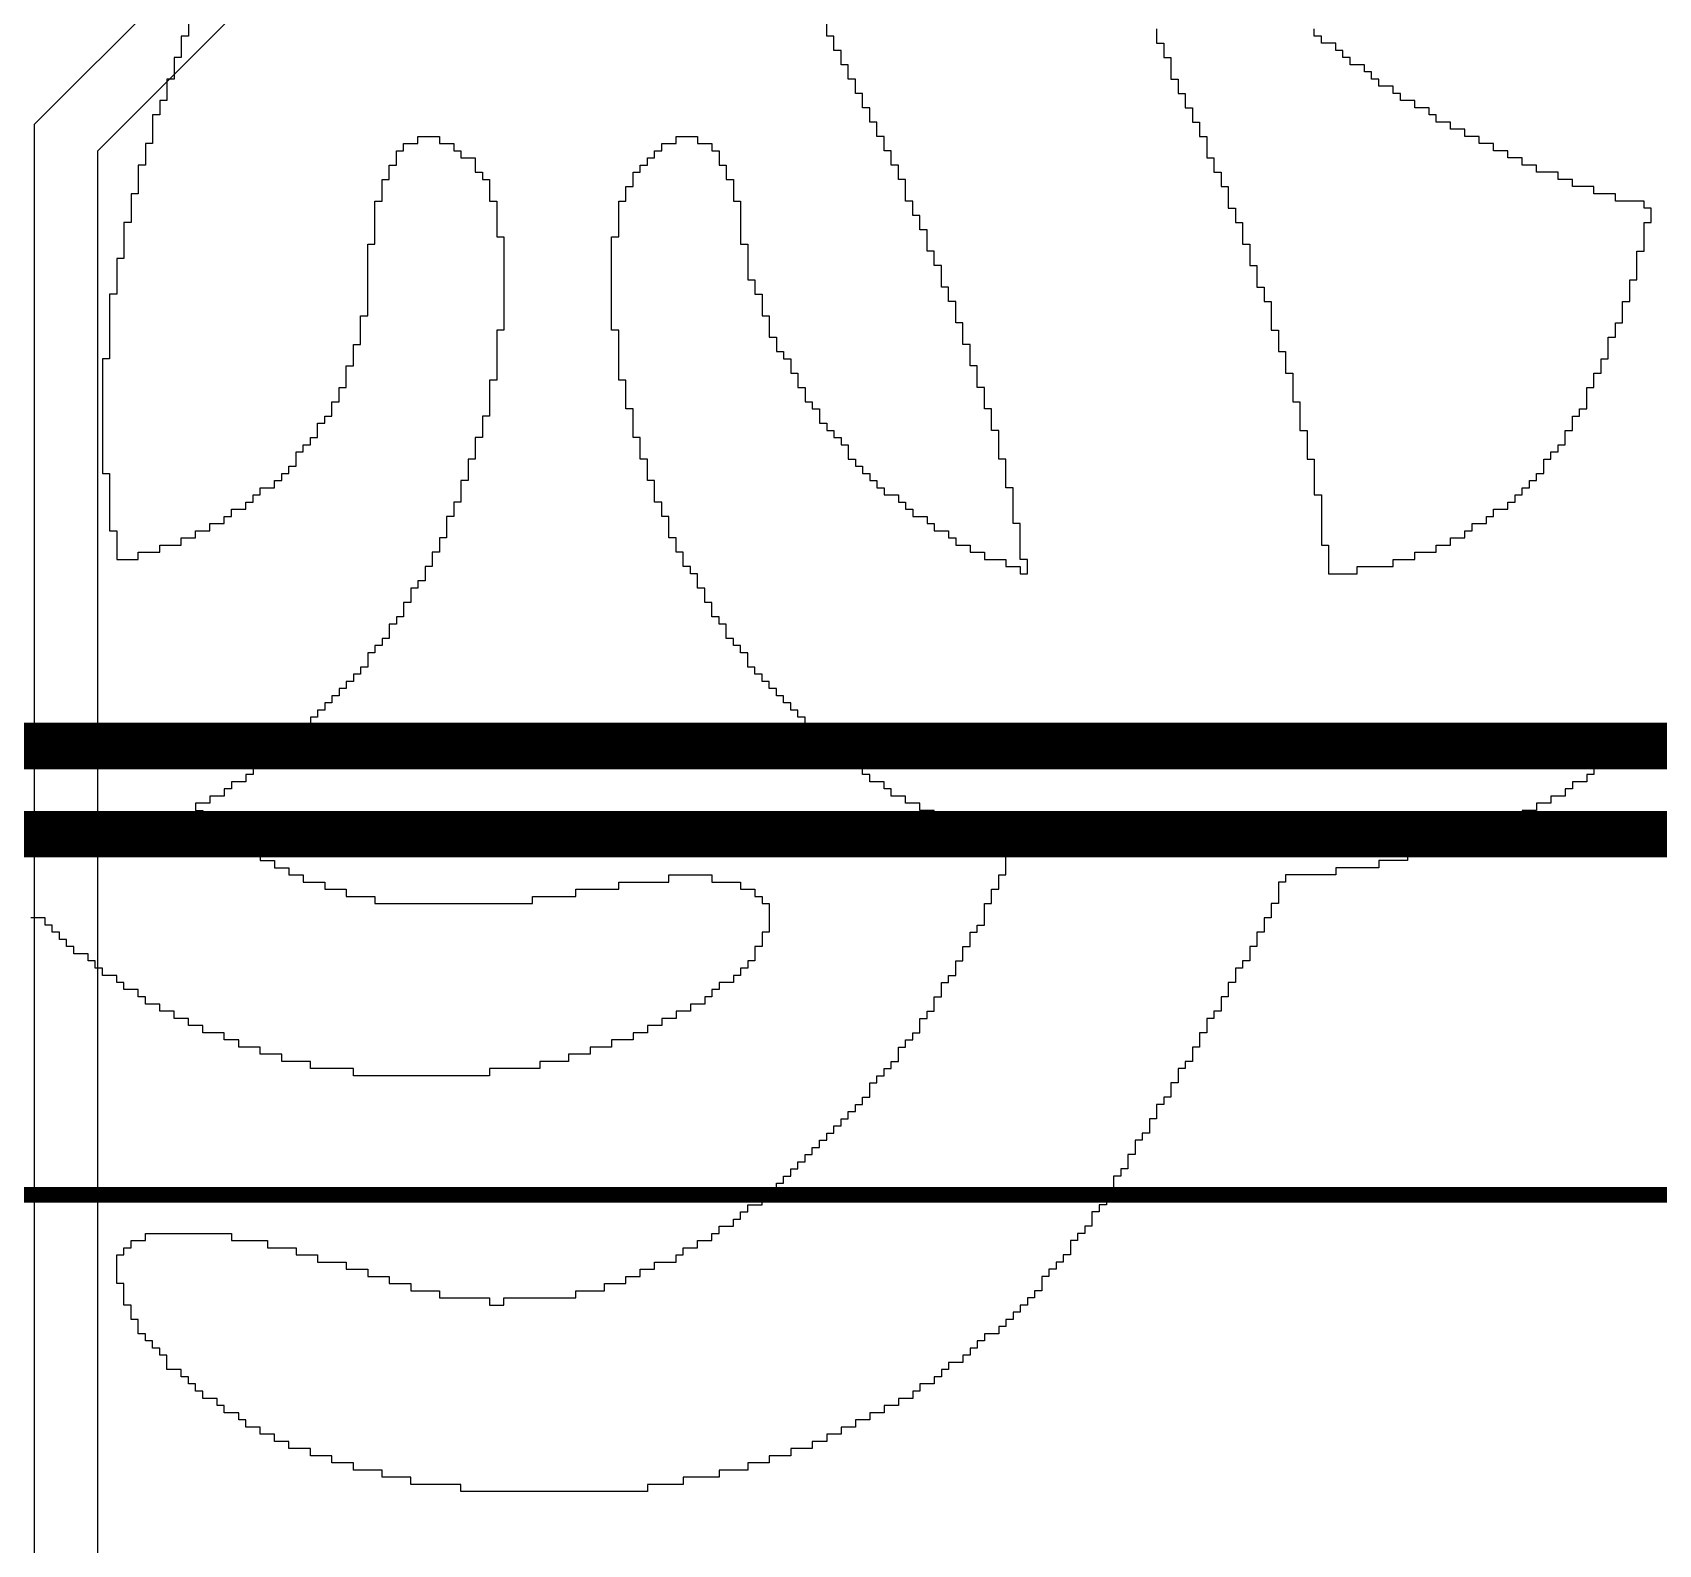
# Model space of a CAD drawing. Header units: inches. Extents: x 0 to 110, y 0 to 95.
# Drawn here: x 42.49 to 47.73, y 71.43 to 76.3 of the extents above; entities that cross this region are included whole.
import ezdxf

# ---------------------------------------------------------------- set-up
doc = ezdxf.new("R2010")
doc.units = ezdxf.units.IN
for name, color, linetype in [('Bottom Layer', 5, 'Continuous'), ('Int1', 16, 'Continuous'), ('Top Courtyard', 56, 'Continuous'), ('Top Overlay', 2, 'Continuous')]:
    doc.layers.add(name, color=color, linetype=linetype)

# ---------------------------------------------------------------- blocks, each defined once
blk = doc.blocks.new('RPI_1037')
at = {"layer": 'Top Courtyard'}
blk.add_lwpolyline([(45.25, -30.255, 0.05, 0.05, 0), (-42.75, -30.255, 0.05, 0.05, 0)], format="xyseb", dxfattribs=at)

msp = doc.modelspace()

# ---------------------------------------------------------------- linework, layer by layer
at = {"layer": 'Bottom Layer'}
for points in [[(22.7729, 74, 0.15, 0.15, 0), (52.5019, 74, 0.15, 0.15, 0)], [(22.6552, 73.7158, 0.15, 0.15, 0), (52.3842, 73.7158, 0.15, 0.15, 0)]]:
    msp.add_lwpolyline(points, format="xyseb", dxfattribs=at)
at = {"layer": 'Int1'}
for p, q in [((51.5, 85), (42.5, 76)), ((42.7039, 75.9155), (51.5845, 84.7961)), ((42.5, 76), (42.5, 54.3004)), ((42.7039, 59.25), (42.7039, 75.9155))]:
    msp.add_line(p, q, dxfattribs=at)
at = {"layer": 'Top Overlay'}
for p, q in [((42.9962, 76.3308), (42.9962, 76.2846)), ((45.05, 76.2846), (45.05, 76.3308)), ((46.1115, 76.3077), (46.1115, 76.2615)), ((46.6192, 76.2846), (46.6192, 76.3077)), ((42.9962, 76.2846), (42.9731, 76.2846)), ((42.9731, 76.2846), (42.9731, 76.2154)), ((45.0731, 76.2846), (45.05, 76.2846)), ((45.0731, 76.2385), (45.0731, 76.2846)), ((46.1115, 76.2615), (46.1346, 76.2615)), ((46.1346, 76.2615), (46.1346, 76.2154)), ((46.6423, 76.2846), (46.6192, 76.2846)), ((46.6423, 76.2615), (46.6423, 76.2846)), ((46.6885, 76.2615), (46.6423, 76.2615)), ((46.6885, 76.2385), (46.6885, 76.2615)), ((42.9731, 76.2154), (42.95, 76.2154)), ((42.95, 76.2154), (42.95, 76.1462)), ((45.0962, 76.2385), (45.0731, 76.2385)), ((45.0962, 76.1923), (45.0962, 76.2385)), ((45.1192, 76.1923), (45.0962, 76.1923)), ((45.1192, 76.1462), (45.1192, 76.1923)), ((46.1346, 76.2154), (46.1577, 76.2154)), ((46.1577, 76.2154), (46.1577, 76.1462)), ((46.7115, 76.2385), (46.6885, 76.2385)), ((46.7115, 76.2154), (46.7115, 76.2385)), ((46.7346, 76.2154), (46.7115, 76.2154)), ((46.7346, 76.1923), (46.7346, 76.2154)), ((46.7808, 76.1923), (46.7346, 76.1923)), ((46.7808, 76.1692), (46.7808, 76.1923)), ((42.95, 76.1462), (42.9269, 76.1462)), ((42.9269, 76.1462), (42.9269, 76.0769)), ((45.1423, 76.1462), (45.1192, 76.1462)), ((45.1423, 76.1), (45.1423, 76.1462)), ((46.1577, 76.1462), (46.1808, 76.1462)), ((46.1808, 76.1462), (46.1808, 76.1)), ((46.8038, 76.1692), (46.7808, 76.1692)), ((46.8038, 76.1462), (46.8038, 76.1692)), ((46.8269, 76.1462), (46.8038, 76.1462)), ((46.8269, 76.1231), (46.8269, 76.1462)), ((45.1654, 76.1), (45.1423, 76.1)), ((45.1654, 76.0538), (45.1654, 76.1)), ((46.1808, 76.1), (46.2038, 76.1)), ((46.2038, 76.1), (46.2038, 76.0538)), ((46.8731, 76.1231), (46.8269, 76.1231)), ((46.8731, 76.1), (46.8731, 76.1231)), ((46.8962, 76.1), (46.8731, 76.1)), ((46.8962, 76.0769), (46.8962, 76.1)), ((42.9269, 76.0769), (42.9038, 76.0769)), ((42.9038, 76.0769), (42.9038, 76.0308)), ((45.1885, 76.0538), (45.1654, 76.0538)), ((45.1885, 76.0077), (45.1885, 76.0538)), ((46.2038, 76.0538), (46.2269, 76.0538)), ((46.2269, 76.0538), (46.2269, 76.0077)), ((46.9423, 76.0769), (46.8962, 76.0769)), ((46.9423, 76.0538), (46.9423, 76.0769)), ((46.9885, 76.0538), (46.9423, 76.0538)), ((46.9885, 76.0308), (46.9885, 76.0538)), ((42.9038, 76.0308), (42.8808, 76.0308)), ((42.8808, 76.0308), (42.8808, 75.9385)), ((45.2115, 76.0077), (45.1885, 76.0077)), ((45.2115, 75.9615), (45.2115, 76.0077)), ((46.2269, 76.0077), (46.25, 76.0077)), ((46.25, 76.0077), (46.25, 75.9615)), ((47.0115, 76.0308), (46.9885, 76.0308)), ((47.0115, 76.0077), (47.0115, 76.0308)), ((47.0577, 76.0077), (47.0115, 76.0077)), ((47.0577, 75.9846), (47.0577, 76.0077)), ((47.1038, 75.9846), (47.0577, 75.9846)), ((47.1038, 75.9615), (47.1038, 75.9846)), ((42.8808, 75.9385), (42.8577, 75.9385)), ((42.8577, 75.9385), (42.8577, 75.8692)), ((43.6885, 75.9154), (43.6885, 75.9385)), ((43.6885, 75.9385), (43.7346, 75.9385)), ((43.7346, 75.9385), (43.7346, 75.9615)), ((43.7346, 75.9615), (43.8038, 75.9615)), ((43.8038, 75.9615), (43.8038, 75.9385)), ((43.8038, 75.9385), (43.85, 75.9385)), ((43.85, 75.9385), (43.85, 75.9154)), ((44.5192, 75.9154), (44.5192, 75.9385)), ((44.5192, 75.9385), (44.5654, 75.9385)), ((44.5654, 75.9385), (44.5654, 75.9615)), ((44.5654, 75.9615), (44.6346, 75.9615)), ((44.6346, 75.9615), (44.6346, 75.9385)), ((44.6346, 75.9385), (44.6808, 75.9385)), ((44.6808, 75.9385), (44.6808, 75.9154)), ((45.2346, 75.9615), (45.2115, 75.9615)), ((45.2346, 75.9154), (45.2346, 75.9615)), ((46.25, 75.9615), (46.2731, 75.9615)), ((46.2731, 75.9615), (46.2731, 75.8923)), ((47.15, 75.9615), (47.1038, 75.9615)), ((47.15, 75.9385), (47.15, 75.9615)), ((47.1962, 75.9385), (47.15, 75.9385)), ((47.1962, 75.9154), (47.1962, 75.9385)), ((43.6654, 75.8692), (43.6654, 75.9154)), ((43.6654, 75.9154), (43.6885, 75.9154)), ((43.85, 75.9154), (43.8731, 75.9154)), ((43.8731, 75.9154), (43.8731, 75.8923)), ((43.8731, 75.8923), (43.9192, 75.8923)), ((43.9192, 75.8923), (43.9192, 75.8462)), ((44.4731, 75.8692), (44.4731, 75.8923)), ((44.4731, 75.8923), (44.4962, 75.8923)), ((44.4962, 75.8923), (44.4962, 75.9154)), ((44.4962, 75.9154), (44.5192, 75.9154)), ((44.6808, 75.9154), (44.7038, 75.9154)), ((44.7038, 75.9154), (44.7038, 75.8692)), ((45.2577, 75.9154), (45.2346, 75.9154)), ((45.2577, 75.8692), (45.2577, 75.9154)), ((46.2731, 75.8923), (46.2962, 75.8923)), ((46.2962, 75.8923), (46.2962, 75.8462)), ((47.2423, 75.9154), (47.1962, 75.9154)), ((47.2423, 75.8923), (47.2423, 75.9154)), ((47.2885, 75.8923), (47.2423, 75.8923)), ((47.2885, 75.8692), (47.2885, 75.8923)), ((42.8577, 75.8692), (42.8346, 75.8692)), ((42.8346, 75.8692), (42.8346, 75.7769)), ((43.6192, 75.7538), (43.6192, 75.8231)), ((43.6192, 75.8231), (43.6423, 75.8231)), ((43.6423, 75.8231), (43.6423, 75.8692)), ((43.6423, 75.8692), (43.6654, 75.8692)), ((43.9192, 75.8462), (43.9423, 75.8462)), ((43.9423, 75.8462), (43.9423, 75.8231)), ((43.9423, 75.8231), (43.9654, 75.8231)), ((43.9654, 75.8231), (43.9654, 75.7538)), ((44.4269, 75.8), (44.4269, 75.8462)), ((44.4269, 75.8462), (44.45, 75.8462)), ((44.45, 75.8462), (44.45, 75.8692)), ((44.45, 75.8692), (44.4731, 75.8692)), ((44.7038, 75.8692), (44.7269, 75.8692)), ((44.7269, 75.8692), (44.7269, 75.8231)), ((44.7269, 75.8231), (44.75, 75.8231)), ((44.75, 75.8231), (44.75, 75.7538)), ((45.2808, 75.8692), (45.2577, 75.8692)), ((45.2808, 75.8231), (45.2808, 75.8692)), ((45.3038, 75.8231), (45.2808, 75.8231)), ((45.3038, 75.7538), (45.3038, 75.8231)), ((46.2962, 75.8462), (46.3192, 75.8462)), ((46.3192, 75.8462), (46.3192, 75.8)), ((47.3346, 75.8692), (47.2885, 75.8692)), ((47.3346, 75.8462), (47.3346, 75.8692)), ((47.4038, 75.8462), (47.3346, 75.8462)), ((47.4038, 75.8231), (47.4038, 75.8462)), ((47.45, 75.8231), (47.4038, 75.8231)), ((47.45, 75.8), (47.45, 75.8231)), ((42.8346, 75.7769), (42.8115, 75.7769)), ((42.8115, 75.7769), (42.8115, 75.6846)), ((44.4038, 75.7538), (44.4038, 75.8)), ((44.4038, 75.8), (44.4269, 75.8)), ((46.3192, 75.8), (46.3423, 75.8)), ((46.3423, 75.8), (46.3423, 75.7308)), ((47.5192, 75.8), (47.45, 75.8)), ((47.5192, 75.7769), (47.5192, 75.8)), ((47.5885, 75.7769), (47.5192, 75.7769)), ((47.5885, 75.7538), (47.5885, 75.7769)), ((43.5962, 75.6154), (43.5962, 75.7538)), ((43.5962, 75.7538), (43.6192, 75.7538)), ((43.9654, 75.7538), (43.9885, 75.7538)), ((43.9885, 75.7538), (43.9885, 75.6385)), ((44.3808, 75.6385), (44.3808, 75.7538)), ((44.3808, 75.7538), (44.4038, 75.7538)), ((44.75, 75.7538), (44.7731, 75.7538)), ((44.7731, 75.7538), (44.7731, 75.6154)), ((45.3269, 75.7538), (45.3038, 75.7538)), ((45.3269, 75.7077), (45.3269, 75.7538)), ((46.3423, 75.7308), (46.3654, 75.7308)), ((46.3654, 75.7308), (46.3654, 75.6846)), ((47.6808, 75.7538), (47.5885, 75.7538)), ((47.6808, 75.7308), (47.6808, 75.7538)), ((47.7038, 75.7308), (47.6808, 75.7308)), ((47.7038, 75.6846), (47.7038, 75.7308)), ((42.8115, 75.6846), (42.7885, 75.6846)), ((42.7885, 75.6846), (42.7885, 75.5692)), ((45.35, 75.7077), (45.3269, 75.7077)), ((45.35, 75.6615), (45.35, 75.7077)), ((46.3654, 75.6846), (46.3885, 75.6846)), ((46.3885, 75.6846), (46.3885, 75.6154)), ((47.6808, 75.5923), (47.6808, 75.6846)), ((47.6808, 75.6846), (47.7038, 75.6846)), ((43.5731, 75.3846), (43.5731, 75.6154)), ((43.5731, 75.6154), (43.5962, 75.6154)), ((43.9885, 75.6385), (44.0115, 75.6385)), ((44.0115, 75.6385), (44.0115, 75.3385)), ((44.3577, 75.3385), (44.3577, 75.6385)), ((44.3577, 75.6385), (44.3808, 75.6385)), ((44.7731, 75.6154), (44.7962, 75.6154)), ((44.7962, 75.6154), (44.7962, 75.5)), ((45.3731, 75.6615), (45.35, 75.6615)), ((45.3731, 75.5923), (45.3731, 75.6615)), ((46.3885, 75.6154), (46.4115, 75.6154)), ((46.4115, 75.6154), (46.4115, 75.5462)), ((42.7885, 75.5692), (42.7654, 75.5692)), ((42.7654, 75.5692), (42.7654, 75.4538)), ((45.3962, 75.5923), (45.3731, 75.5923)), ((45.3962, 75.5462), (45.3962, 75.5923)), ((47.6577, 75.5), (47.6577, 75.5923)), ((47.6577, 75.5923), (47.6808, 75.5923)), ((45.4192, 75.5462), (45.3962, 75.5462)), ((45.4192, 75.4769), (45.4192, 75.5462)), ((46.4115, 75.5462), (46.4346, 75.5462)), ((46.4346, 75.5462), (46.4346, 75.4769)), ((44.7962, 75.5), (44.8192, 75.5)), ((44.8192, 75.5), (44.8192, 75.4538)), ((45.4423, 75.4769), (45.4192, 75.4769)), ((45.4423, 75.4308), (45.4423, 75.4769)), ((46.4346, 75.4769), (46.4577, 75.4769)), ((46.4577, 75.4769), (46.4577, 75.4308)), ((47.6346, 75.4308), (47.6346, 75.5)), ((47.6346, 75.5), (47.6577, 75.5)), ((42.7654, 75.4538), (42.7423, 75.4538)), ((42.7423, 75.4538), (42.7423, 75.2462)), ((44.8192, 75.4538), (44.8423, 75.4538)), ((44.8423, 75.4538), (44.8423, 75.3846)), ((45.4654, 75.4308), (45.4423, 75.4308)), ((45.4654, 75.3615), (45.4654, 75.4308)), ((46.4577, 75.4308), (46.4808, 75.4308)), ((46.4808, 75.4308), (46.4808, 75.3385)), ((47.6115, 75.3615), (47.6115, 75.4308)), ((47.6115, 75.4308), (47.6346, 75.4308)), ((43.55, 75.2923), (43.55, 75.3846)), ((43.55, 75.3846), (43.5731, 75.3846)), ((44.8423, 75.3846), (44.8654, 75.3846)), ((44.8654, 75.3846), (44.8654, 75.3154)), ((45.4885, 75.3615), (45.4654, 75.3615)), ((45.4885, 75.2923), (45.4885, 75.3615)), ((47.5885, 75.3154), (47.5885, 75.3615)), ((47.5885, 75.3615), (47.6115, 75.3615)), ((44.0115, 75.3385), (43.9885, 75.3385)), ((43.9885, 75.3385), (43.9885, 75.1769)), ((44.3808, 75.3385), (44.3577, 75.3385)), ((44.3808, 75.1769), (44.3808, 75.3385)), ((44.8654, 75.3154), (44.8885, 75.3154)), ((44.8885, 75.3154), (44.8885, 75.2692)), ((46.4808, 75.3385), (46.5038, 75.3385)), ((46.5038, 75.3385), (46.5038, 75.3154)), ((46.5038, 75.3154), (46.5038, 75.2692)), ((47.5654, 75.2462), (47.5654, 75.3154)), ((47.5654, 75.3154), (47.5885, 75.3154)), ((42.7423, 75.2462), (42.7192, 75.2462)), ((42.7192, 75.2462), (42.7192, 74.8769)), ((43.5269, 75.2231), (43.5269, 75.2923)), ((43.5269, 75.2923), (43.55, 75.2923)), ((44.8885, 75.2692), (44.9115, 75.2692)), ((44.9115, 75.2692), (44.9115, 75.2462)), ((44.9115, 75.2462), (44.9346, 75.2462)), ((44.9346, 75.2462), (44.9346, 75.2)), ((45.5115, 75.2923), (45.4885, 75.2923)), ((45.5115, 75.2231), (45.5115, 75.2923)), ((46.5038, 75.2692), (46.5269, 75.2692)), ((46.5269, 75.2692), (46.5269, 75.2)), ((47.5423, 75.2), (47.5423, 75.2462)), ((47.5423, 75.2462), (47.5654, 75.2462)), ((43.5038, 75.1538), (43.5038, 75.2231)), ((43.5038, 75.2231), (43.5269, 75.2231)), ((44.9346, 75.2), (44.9577, 75.2)), ((44.9577, 75.2), (44.9577, 75.1538)), ((45.5346, 75.2231), (45.5115, 75.2231)), ((45.5346, 75.1538), (45.5346, 75.2231)), ((46.5269, 75.2), (46.55, 75.2)), ((46.55, 75.2), (46.55, 75.1077)), ((47.5192, 75.1538), (47.5192, 75.2)), ((47.5192, 75.2), (47.5423, 75.2)), ((43.4808, 75.1077), (43.4808, 75.1538)), ((43.4808, 75.1538), (43.5038, 75.1538)), ((43.9885, 75.1769), (43.9654, 75.1769)), ((43.9654, 75.1769), (43.9654, 75.0615)), ((44.4038, 75.1769), (44.3808, 75.1769)), ((44.4038, 75.0846), (44.4038, 75.1769)), ((44.9577, 75.1538), (44.9808, 75.1538)), ((44.9808, 75.1538), (44.9808, 75.1077)), ((45.5577, 75.1538), (45.5346, 75.1538)), ((45.5577, 75.0846), (45.5577, 75.1538)), ((47.4962, 75.0846), (47.4962, 75.1538)), ((47.4962, 75.1538), (47.5192, 75.1538)), ((43.4577, 75.0615), (43.4577, 75.1077)), ((43.4577, 75.1077), (43.4808, 75.1077)), ((44.9808, 75.1077), (45.0038, 75.1077)), ((45.0038, 75.1077), (45.0038, 75.0846)), ((46.55, 75.1077), (46.5731, 75.1077)), ((46.5731, 75.1077), (46.5731, 75.0154)), ((43.4115, 74.9923), (43.4115, 75.0385)), ((43.4115, 75.0385), (43.4346, 75.0385)), ((43.4346, 75.0385), (43.4346, 75.0615)), ((43.4346, 75.0615), (43.4577, 75.0615)), ((43.9654, 75.0615), (43.9423, 75.0615)), ((43.9423, 75.0615), (43.9423, 74.9923)), ((44.4269, 75.0846), (44.4038, 75.0846)), ((44.4269, 74.9923), (44.4269, 75.0846)), ((45.0038, 75.0846), (45.0269, 75.0846)), ((45.0269, 75.0846), (45.0269, 75.0385)), ((45.0269, 75.0385), (45.05, 75.0385)), ((45.05, 75.0385), (45.05, 75.0154)), ((45.5808, 75.0846), (45.5577, 75.0846)), ((45.5808, 75.0154), (45.5808, 75.0846)), ((47.45, 75.0154), (47.45, 75.0615)), ((47.45, 75.0615), (47.4731, 75.0615)), ((47.4731, 75.0615), (47.4731, 75.0846)), ((47.4731, 75.0846), (47.4962, 75.0846)), ((43.3885, 74.9692), (43.3885, 74.9923)), ((43.3885, 74.9923), (43.4115, 74.9923)), ((43.9423, 74.9923), (43.9192, 74.9923)), ((43.9192, 74.9923), (43.9192, 74.9231)), ((44.45, 74.9923), (44.4269, 74.9923)), ((44.45, 74.9231), (44.45, 74.9923)), ((45.05, 75.0154), (45.0731, 75.0154)), ((45.0731, 75.0154), (45.0731, 74.9923)), ((45.0731, 74.9923), (45.0962, 74.9923)), ((45.0962, 74.9923), (45.0962, 74.9692)), ((45.6038, 75.0154), (45.5808, 75.0154)), ((45.6038, 74.9231), (45.6038, 75.0154)), ((46.5731, 75.0154), (46.5962, 75.0154)), ((46.5962, 75.0154), (46.5962, 74.9231)), ((47.4269, 74.9692), (47.4269, 75.0154)), ((47.4269, 75.0154), (47.45, 75.0154)), ((43.3423, 74.9), (43.3423, 74.9462)), ((43.3423, 74.9462), (43.3654, 74.9462)), ((43.3654, 74.9462), (43.3654, 74.9692)), ((43.3654, 74.9692), (43.3885, 74.9692)), ((45.0962, 74.9692), (45.1192, 74.9692)), ((45.1192, 74.9692), (45.1192, 74.9231)), ((47.3808, 74.9231), (47.3808, 74.9462)), ((47.3808, 74.9462), (47.4038, 74.9462)), ((47.4038, 74.9462), (47.4038, 74.9692)), ((47.4038, 74.9692), (47.4269, 74.9692)), ((43.3192, 74.8769), (43.3192, 74.9)), ((43.3192, 74.9), (43.3423, 74.9)), ((43.9192, 74.9231), (43.8962, 74.9231)), ((43.8962, 74.9231), (43.8962, 74.8538)), ((44.4731, 74.9231), (44.45, 74.9231)), ((44.4731, 74.8538), (44.4731, 74.9231)), ((45.1192, 74.9231), (45.1423, 74.9231)), ((45.1423, 74.9231), (45.1423, 74.9)), ((45.1423, 74.9), (45.1654, 74.9)), ((45.1654, 74.9), (45.1654, 74.8769)), ((45.6269, 74.9231), (45.6038, 74.9231)), ((45.6269, 74.8308), (45.6269, 74.9231)), ((46.5962, 74.9231), (46.6192, 74.9231)), ((46.6192, 74.9231), (46.6192, 74.8077)), ((47.3577, 74.8769), (47.3577, 74.9231)), ((47.3577, 74.9231), (47.3808, 74.9231)), ((42.7192, 74.8769), (42.7423, 74.8769)), ((42.7423, 74.8769), (42.7423, 74.6923)), ((43.2269, 74.8077), (43.2269, 74.8308)), ((43.2269, 74.8308), (43.2731, 74.8308)), ((43.2731, 74.8308), (43.2731, 74.8538)), ((43.2731, 74.8538), (43.2962, 74.8538)), ((43.2962, 74.8538), (43.2962, 74.8769)), ((43.2962, 74.8769), (43.3192, 74.8769)), ((43.8962, 74.8538), (43.8731, 74.8538)), ((43.8731, 74.8538), (43.8731, 74.7846)), ((44.4962, 74.8538), (44.4731, 74.8538)), ((44.4962, 74.7846), (44.4962, 74.8538)), ((45.1654, 74.8769), (45.1885, 74.8769)), ((45.1885, 74.8769), (45.1885, 74.8538)), ((45.1885, 74.8538), (45.2115, 74.8538)), ((45.2115, 74.8538), (45.2115, 74.8308)), ((45.2115, 74.8308), (45.2346, 74.8308)), ((45.2346, 74.8308), (45.2346, 74.8077)), ((45.65, 74.8308), (45.6269, 74.8308)), ((45.65, 74.7154), (45.65, 74.8308)), ((47.2885, 74.8077), (47.2885, 74.8308)), ((47.2885, 74.8308), (47.3115, 74.8308)), ((47.3115, 74.8308), (47.3115, 74.8538)), ((47.3115, 74.8538), (47.3346, 74.8538)), ((47.3346, 74.8538), (47.3346, 74.8769)), ((47.3346, 74.8769), (47.3577, 74.8769)), ((43.1808, 74.7615), (43.1808, 74.7846)), ((43.1808, 74.7846), (43.2038, 74.7846)), ((43.2038, 74.7846), (43.2038, 74.8077)), ((43.2038, 74.8077), (43.2269, 74.8077)), ((43.8731, 74.7846), (43.85, 74.7846)), ((43.85, 74.7846), (43.85, 74.7385)), ((44.5192, 74.7846), (44.4962, 74.7846)), ((44.5192, 74.7385), (44.5192, 74.7846)), ((45.2346, 74.8077), (45.2808, 74.8077)), ((45.2808, 74.8077), (45.2808, 74.7846)), ((45.2808, 74.7846), (45.3038, 74.7846)), ((45.3038, 74.7846), (45.3038, 74.7615)), ((46.6192, 74.8077), (46.6423, 74.8077)), ((46.6423, 74.8077), (46.6423, 74.6462)), ((47.2423, 74.7615), (47.2423, 74.7846)), ((47.2423, 74.7846), (47.2654, 74.7846)), ((47.2654, 74.7846), (47.2654, 74.8077)), ((47.2654, 74.8077), (47.2885, 74.8077)), ((43.1115, 74.7154), (43.1115, 74.7385)), ((43.1115, 74.7385), (43.1346, 74.7385)), ((43.1346, 74.7385), (43.1346, 74.7615)), ((43.1346, 74.7615), (43.1808, 74.7615)), ((43.85, 74.7385), (43.8269, 74.7385)), ((43.8269, 74.7385), (43.8269, 74.6692)), ((44.5423, 74.7385), (44.5192, 74.7385)), ((44.5423, 74.6692), (44.5423, 74.7385)), ((45.3038, 74.7615), (45.3269, 74.7615)), ((45.3269, 74.7615), (45.3269, 74.7385)), ((45.3269, 74.7385), (45.3731, 74.7385)), ((45.3731, 74.7385), (45.3731, 74.7154)), ((47.1731, 74.7154), (47.1731, 74.7385)), ((47.1731, 74.7385), (47.1962, 74.7385)), ((47.1962, 74.7385), (47.1962, 74.7615)), ((47.1962, 74.7615), (47.2423, 74.7615)), ((42.7423, 74.6923), (42.7654, 74.6923)), ((42.7654, 74.6923), (42.7654, 74.6)), ((43.0192, 74.6692), (43.0192, 74.6923)), ((43.0192, 74.6923), (43.0654, 74.6923)), ((43.0654, 74.6923), (43.0654, 74.7154)), ((43.0654, 74.7154), (43.1115, 74.7154)), ((45.3731, 74.7154), (45.3962, 74.7154)), ((45.3962, 74.7154), (45.3962, 74.6923)), ((45.3962, 74.6923), (45.4423, 74.6923)), ((45.4423, 74.6923), (45.4423, 74.6692)), ((45.6731, 74.7154), (45.65, 74.7154)), ((45.6731, 74.6), (45.6731, 74.7154)), ((47.1038, 74.6692), (47.1038, 74.6923)), ((47.1038, 74.6923), (47.1269, 74.6923)), ((47.1269, 74.6923), (47.1269, 74.7154)), ((47.1269, 74.7154), (47.1731, 74.7154)), ((42.8346, 74.6), (42.8346, 74.6231)), ((42.8346, 74.6231), (42.9038, 74.6231)), ((42.9038, 74.6231), (42.9038, 74.6462)), ((42.9038, 74.6462), (42.9731, 74.6462)), ((42.9731, 74.6462), (42.9731, 74.6692)), ((42.9731, 74.6692), (43.0192, 74.6692)), ((43.8038, 74.6231), (43.7808, 74.6231)), ((43.7808, 74.6231), (43.7808, 74.5769)), ((43.8269, 74.6692), (43.8038, 74.6692)), ((43.8038, 74.6692), (43.8038, 74.6231)), ((44.5654, 74.6692), (44.5423, 74.6692)), ((44.5654, 74.6231), (44.5654, 74.6692)), ((44.5885, 74.6231), (44.5654, 74.6231)), ((44.5885, 74.5769), (44.5885, 74.6231)), ((45.4423, 74.6692), (45.4654, 74.6692)), ((45.4654, 74.6692), (45.4654, 74.6462)), ((45.4654, 74.6462), (45.5115, 74.6462)), ((45.5115, 74.6462), (45.5115, 74.6231)), ((45.5115, 74.6231), (45.5577, 74.6231)), ((45.5577, 74.6231), (45.5577, 74.6)), ((46.6423, 74.6462), (46.6654, 74.6462)), ((46.6654, 74.6462), (46.6654, 74.5538)), ((46.9423, 74.6), (46.9423, 74.6231)), ((46.9423, 74.6231), (47.0115, 74.6231)), ((47.0115, 74.6231), (47.0115, 74.6462)), ((47.0115, 74.6462), (47.0577, 74.6462)), ((47.0577, 74.6462), (47.0577, 74.6692)), ((47.0577, 74.6692), (47.1038, 74.6692)), ((42.7654, 74.6), (42.8346, 74.6)), ((43.7808, 74.5769), (43.7577, 74.5769)), ((43.7577, 74.5769), (43.7577, 74.5308)), ((44.6115, 74.5769), (44.5885, 74.5769)), ((44.6115, 74.5538), (44.6115, 74.5769)), ((45.5577, 74.6), (45.6269, 74.6)), ((45.6269, 74.6), (45.6269, 74.5769)), ((45.6269, 74.5769), (45.6731, 74.5769)), ((45.6962, 74.6), (45.6731, 74.6)), ((45.6731, 74.5769), (45.6731, 74.5538)), ((45.6962, 74.5538), (45.6962, 74.6)), ((46.7577, 74.5538), (46.7577, 74.5769)), ((46.7577, 74.5769), (46.8731, 74.5769)), ((46.8731, 74.5769), (46.8731, 74.6)), ((46.8731, 74.6), (46.9423, 74.6)), ((43.7577, 74.5308), (43.7346, 74.5308)), ((43.7346, 74.5308), (43.7346, 74.5077)), ((44.6346, 74.5538), (44.6115, 74.5538)), ((44.6346, 74.5077), (44.6346, 74.5538)), ((45.6731, 74.5538), (45.6962, 74.5538)), ((46.6654, 74.5538), (46.7577, 74.5538)), ((43.7115, 74.4615), (43.6885, 74.4615)), ((43.6885, 74.4615), (43.6885, 74.4154)), ((43.7346, 74.5077), (43.7115, 74.5077)), ((43.7115, 74.5077), (43.7115, 74.4615)), ((44.6577, 74.5077), (44.6346, 74.5077)), ((44.6577, 74.4615), (44.6577, 74.5077)), ((44.6808, 74.4615), (44.6577, 74.4615)), ((44.6808, 74.4154), (44.6808, 74.4615)), ((43.6885, 74.4154), (43.6654, 74.4154)), ((43.6654, 74.4154), (43.6654, 74.3923)), ((44.7038, 74.4154), (44.6808, 74.4154)), ((44.7038, 74.3923), (44.7038, 74.4154)), ((43.6654, 74.3923), (43.6423, 74.3923)), ((43.6423, 74.3923), (43.6423, 74.3462)), ((44.7269, 74.3923), (44.7038, 74.3923)), ((44.7269, 74.3462), (44.7269, 74.3923)), ((43.6192, 74.3231), (43.5962, 74.3231)), ((43.5962, 74.3231), (43.5962, 74.3)), ((43.6423, 74.3462), (43.6192, 74.3462)), ((43.6192, 74.3462), (43.6192, 74.3231)), ((44.75, 74.3462), (44.7269, 74.3462)), ((44.75, 74.3231), (44.75, 74.3462)), ((44.7731, 74.3231), (44.75, 74.3231)), ((44.7731, 74.3), (44.7731, 74.3231)), ((43.5731, 74.2538), (43.55, 74.2538)), ((43.55, 74.2538), (43.55, 74.2308)), ((43.5962, 74.3), (43.5731, 74.3)), ((43.5731, 74.3), (43.5731, 74.2538)), ((44.7962, 74.3), (44.7731, 74.3)), ((44.7962, 74.2538), (44.7962, 74.3)), ((44.8192, 74.2538), (44.7962, 74.2538)), ((44.8192, 74.2308), (44.8192, 74.2538)), ((43.5269, 74.2077), (43.5038, 74.2077)), ((43.5038, 74.2077), (43.5038, 74.1846)), ((43.55, 74.2308), (43.5269, 74.2308)), ((43.5269, 74.2308), (43.5269, 74.2077)), ((44.8423, 74.2308), (44.8192, 74.2308)), ((44.8423, 74.2077), (44.8423, 74.2308)), ((44.8654, 74.2077), (44.8423, 74.2077)), ((44.8654, 74.1846), (44.8654, 74.2077)), ((43.4808, 74.1615), (43.4577, 74.1615)), ((43.4577, 74.1615), (43.4577, 74.1385)), ((43.5038, 74.1846), (43.4808, 74.1846)), ((43.4808, 74.1846), (43.4808, 74.1615)), ((44.8885, 74.1846), (44.8654, 74.1846)), ((44.8885, 74.1615), (44.8885, 74.1846)), ((44.9115, 74.1615), (44.8885, 74.1615)), ((44.9115, 74.1385), (44.9115, 74.1615)), ((43.4346, 74.1154), (43.4115, 74.1154)), ((43.4115, 74.1154), (43.4115, 74.0923)), ((43.4577, 74.1385), (43.4346, 74.1385)), ((43.4346, 74.1385), (43.4346, 74.1154)), ((44.9346, 74.1385), (44.9115, 74.1385)), ((44.9346, 74.1154), (44.9346, 74.1385)), ((44.9577, 74.1154), (44.9346, 74.1154)), ((44.9577, 74.0923), (44.9577, 74.1154)), ((43.3654, 74.0462), (43.3423, 74.0462)), ((43.3423, 74.0462), (43.3423, 74.0231)), ((43.3885, 74.0692), (43.3654, 74.0692)), ((43.3654, 74.0692), (43.3654, 74.0462)), ((43.4115, 74.0923), (43.3885, 74.0923)), ((43.3885, 74.0923), (43.3885, 74.0692)), ((44.9808, 74.0923), (44.9577, 74.0923)), ((44.9808, 74.0692), (44.9808, 74.0923)), ((45.0038, 74.0692), (44.9808, 74.0692)), ((45.0038, 74.0462), (45.0038, 74.0692)), ((45.0269, 74.0462), (45.0038, 74.0462)), ((45.0269, 74.0231), (45.0269, 74.0462)), ((47.7038, 74.0462), (47.6808, 74.0462)), ((47.6808, 74.0462), (47.6808, 74.0231)), ((47.75, 74.0692), (47.7038, 74.0692)), ((47.7038, 74.0692), (47.7038, 74.0462)), ((43.3192, 74), (43.2962, 74)), ((43.2962, 74), (43.2962, 73.9769)), ((43.3423, 74.0231), (43.3192, 74.0231)), ((43.3192, 74.0231), (43.3192, 74)), ((45.05, 74.0231), (45.0269, 74.0231)), ((45.05, 74), (45.05, 74.0231)), ((45.0731, 74), (45.05, 74)), ((45.0731, 73.9769), (45.0731, 74)), ((47.6577, 74), (47.6346, 74)), ((47.6346, 74), (47.6346, 73.9769)), ((47.6808, 74.0231), (47.6577, 74.0231)), ((47.6577, 74.0231), (47.6577, 74)), ((43.2731, 73.9538), (43.2269, 73.9538)), ((43.2269, 73.9538), (43.2269, 73.9308)), ((43.2962, 73.9769), (43.2731, 73.9769)), ((43.2731, 73.9769), (43.2731, 73.9538)), ((45.0962, 73.9769), (45.0731, 73.9769)), ((45.0962, 73.9538), (45.0962, 73.9769)), ((45.1423, 73.9538), (45.0962, 73.9538)), ((45.1423, 73.9308), (45.1423, 73.9538)), ((47.5885, 73.9538), (47.5654, 73.9538)), ((47.5654, 73.9538), (47.5654, 73.9308)), ((47.6346, 73.9769), (47.5885, 73.9769)), ((47.5885, 73.9769), (47.5885, 73.9538)), ((43.2038, 73.9077), (43.1808, 73.9077)), ((43.1808, 73.9077), (43.1808, 73.8846)), ((43.2269, 73.9308), (43.2038, 73.9308)), ((43.2038, 73.9308), (43.2038, 73.9077)), ((45.1654, 73.9308), (45.1423, 73.9308)), ((45.1654, 73.9077), (45.1654, 73.9308)), ((45.1885, 73.9077), (45.1654, 73.9077)), ((45.1885, 73.8846), (45.1885, 73.9077)), ((47.5192, 73.9077), (47.4962, 73.9077)), ((47.4962, 73.9077), (47.4962, 73.8846)), ((47.5654, 73.9308), (47.5192, 73.9308)), ((47.5192, 73.9308), (47.5192, 73.9077)), ((43.1115, 73.8385), (43.0654, 73.8385)), ((43.0654, 73.8385), (43.0654, 73.8154)), ((43.1346, 73.8615), (43.1115, 73.8615)), ((43.1115, 73.8615), (43.1115, 73.8385)), ((43.1808, 73.8846), (43.1346, 73.8846)), ((43.1346, 73.8846), (43.1346, 73.8615)), ((45.2346, 73.8846), (45.1885, 73.8846)), ((45.2346, 73.8615), (45.2346, 73.8846)), ((45.2577, 73.8615), (45.2346, 73.8615)), ((45.2577, 73.8385), (45.2577, 73.8615)), ((45.3038, 73.8385), (45.2577, 73.8385)), ((45.3038, 73.8154), (45.3038, 73.8385)), ((47.4269, 73.8385), (47.3808, 73.8385)), ((47.3808, 73.8385), (47.3808, 73.8154)), ((47.45, 73.8615), (47.4269, 73.8615)), ((47.4269, 73.8615), (47.4269, 73.8385)), ((47.4962, 73.8846), (47.45, 73.8846)), ((47.45, 73.8846), (47.45, 73.8615)), ((43.0654, 73.8154), (43.0192, 73.8154)), ((43.0192, 73.8154), (43.0192, 73.7923)), ((43.0192, 73.7923), (43.0423, 73.7923)), ((43.0423, 73.7923), (43.0423, 73.7692)), ((45.35, 73.8154), (45.3038, 73.8154)), ((45.35, 73.7923), (45.35, 73.8154)), ((45.3962, 73.7923), (45.35, 73.7923)), ((45.3962, 73.7692), (45.3962, 73.7923)), ((47.3346, 73.7923), (47.2885, 73.7923)), ((47.2885, 73.7923), (47.2885, 73.7692)), ((47.3808, 73.8154), (47.3346, 73.8154)), ((47.3346, 73.8154), (47.3346, 73.7923)), ((43.0423, 73.7692), (43.0654, 73.7692)), ((43.0654, 73.7692), (43.0654, 73.7462)), ((43.0654, 73.7462), (43.0885, 73.7462)), ((43.0885, 73.7462), (43.0885, 73.7231)), ((45.4192, 73.7692), (45.3962, 73.7692)), ((45.4192, 73.7462), (45.4192, 73.7692)), ((45.4885, 73.7462), (45.4192, 73.7462)), ((45.4885, 73.7231), (45.4885, 73.7462)), ((47.2423, 73.7462), (47.1962, 73.7462)), ((47.1962, 73.7462), (47.1962, 73.7231)), ((47.2885, 73.7692), (47.2423, 73.7692)), ((47.2423, 73.7692), (47.2423, 73.7462)), ((43.0885, 73.7231), (43.1115, 73.7231)), ((43.1115, 73.7231), (43.1115, 73.7)), ((43.1115, 73.7), (43.1577, 73.7)), ((43.1577, 73.7), (43.1577, 73.6769)), ((43.1577, 73.6769), (43.1808, 73.6769)), ((43.1808, 73.6769), (43.1808, 73.6538)), ((45.5346, 73.7231), (45.4885, 73.7231)), ((45.5346, 73.7), (45.5346, 73.7231)), ((45.6038, 73.7), (45.5346, 73.7)), ((45.6038, 73.6769), (45.6038, 73.7)), ((45.65, 73.6769), (45.6038, 73.6769)), ((45.65, 73.6538), (45.65, 73.6769)), ((47.0808, 73.6769), (47.0115, 73.6769)), ((47.0115, 73.6769), (47.0115, 73.6538)), ((47.15, 73.7), (47.0808, 73.7)), ((47.0808, 73.7), (47.0808, 73.6769)), ((47.1962, 73.7231), (47.15, 73.7231)), ((47.15, 73.7231), (47.15, 73.7)), ((43.1808, 73.6538), (43.2269, 73.6538)), ((43.2269, 73.6538), (43.2269, 73.6308)), ((43.2269, 73.6308), (43.2731, 73.6308)), ((43.2731, 73.6308), (43.2731, 73.6077)), ((45.6269, 73.5846), (45.6269, 73.6538)), ((45.6269, 73.6538), (45.65, 73.6538)), ((46.9192, 73.6308), (46.8269, 73.6308)), ((46.8269, 73.6308), (46.8269, 73.6077)), ((47.0115, 73.6538), (46.9192, 73.6538)), ((46.9192, 73.6538), (46.9192, 73.6308)), ((43.2731, 73.6077), (43.3192, 73.6077)), ((43.3192, 73.6077), (43.3192, 73.5846)), ((43.3192, 73.5846), (43.3654, 73.5846)), ((43.3654, 73.5846), (43.3654, 73.5615)), ((44.5423, 73.5615), (44.5423, 73.5846)), ((44.5423, 73.5846), (44.6808, 73.5846)), ((44.6808, 73.5846), (44.6808, 73.5615)), ((45.6038, 73.5385), (45.6038, 73.5846)), ((45.6038, 73.5846), (45.6269, 73.5846)), ((46.6885, 73.5846), (46.5269, 73.5846)), ((46.5269, 73.5846), (46.5269, 73.5615)), ((46.8269, 73.6077), (46.6885, 73.6077)), ((46.6885, 73.6077), (46.6885, 73.5846)), ((43.3654, 73.5615), (43.4346, 73.5615)), ((43.4346, 73.5615), (43.4346, 73.5385)), ((43.4346, 73.5385), (43.5038, 73.5385)), ((43.5038, 73.5385), (43.5038, 73.5154)), ((44.2423, 73.5154), (44.2423, 73.5385)), ((44.2423, 73.5385), (44.3808, 73.5385)), ((44.3808, 73.5385), (44.3808, 73.5615)), ((44.3808, 73.5615), (44.5423, 73.5615)), ((44.6808, 73.5615), (44.7731, 73.5615)), ((44.7731, 73.5615), (44.7731, 73.5385)), ((44.7731, 73.5385), (44.8192, 73.5385)), ((44.8192, 73.5385), (44.8192, 73.5154)), ((45.5808, 73.4923), (45.5808, 73.5385)), ((45.5808, 73.5385), (45.6038, 73.5385)), ((46.5269, 73.5615), (46.5038, 73.5615)), ((46.5038, 73.5615), (46.5038, 73.4923)), ((43.5038, 73.5154), (43.5962, 73.5154)), ((43.5962, 73.5154), (43.5962, 73.4923)), ((43.5962, 73.4923), (44.1038, 73.4923)), ((44.1038, 73.4923), (44.1038, 73.5154)), ((44.1038, 73.5154), (44.2423, 73.5154)), ((44.8192, 73.5154), (44.8423, 73.5154)), ((44.8423, 73.5154), (44.8423, 73.4923)), ((44.8423, 73.4923), (44.8654, 73.4923)), ((44.8654, 73.4923), (44.8654, 73.4)), ((45.5577, 73.4231), (45.5577, 73.4923)), ((45.5577, 73.4923), (45.5808, 73.4923)), ((46.5038, 73.4923), (46.4808, 73.4923)), ((46.4808, 73.4923), (46.4808, 73.4462)), ((42.5346, 73.4462), (42.4885, 73.4462)), ((42.5346, 73.4231), (42.5346, 73.4462)), ((42.5577, 73.4231), (42.5346, 73.4231)), ((42.5577, 73.4), (42.5577, 73.4231)), ((45.5346, 73.4), (45.5346, 73.4231)), ((45.5346, 73.4231), (45.5577, 73.4231)), ((46.4808, 73.4462), (46.4577, 73.4462)), ((46.4577, 73.4462), (46.4577, 73.4)), ((42.5808, 73.4), (42.5577, 73.4)), ((42.5808, 73.3769), (42.5808, 73.4)), ((42.6038, 73.3769), (42.5808, 73.3769)), ((42.6038, 73.3538), (42.6038, 73.3769)), ((44.8654, 73.4), (44.8423, 73.4)), ((44.8423, 73.4), (44.8423, 73.3538)), ((45.5115, 73.3538), (45.5115, 73.4)), ((45.5115, 73.4), (45.5346, 73.4)), ((46.4577, 73.4), (46.4346, 73.4)), ((46.4346, 73.4), (46.4346, 73.3538)), ((42.6269, 73.3538), (42.6038, 73.3538)), ((42.6269, 73.3308), (42.6269, 73.3538)), ((42.6731, 73.3308), (42.6269, 73.3308)), ((42.6731, 73.3077), (42.6731, 73.3308)), ((44.8423, 73.3538), (44.8192, 73.3538)), ((44.8192, 73.3538), (44.8192, 73.3077)), ((45.4885, 73.3077), (45.4885, 73.3538)), ((45.4885, 73.3538), (45.5115, 73.3538)), ((46.4346, 73.3538), (46.4115, 73.3538)), ((46.4115, 73.3538), (46.4115, 73.3077)), ((42.6962, 73.3077), (42.6731, 73.3077)), ((42.6962, 73.2846), (42.6962, 73.3077)), ((42.7192, 73.2846), (42.6962, 73.2846)), ((42.7192, 73.2615), (42.7192, 73.2846)), ((42.7654, 73.2615), (42.7192, 73.2615)), ((42.7654, 73.2385), (42.7654, 73.2615)), ((44.7731, 73.2615), (44.75, 73.2615)), ((44.75, 73.2615), (44.75, 73.2385)), ((44.7962, 73.2846), (44.7731, 73.2846)), ((44.7731, 73.2846), (44.7731, 73.2615)), ((44.8192, 73.3077), (44.7962, 73.3077)), ((44.7962, 73.3077), (44.7962, 73.2846)), ((45.4423, 73.2385), (45.4423, 73.2615)), ((45.4423, 73.2615), (45.4654, 73.2615)), ((45.4654, 73.2615), (45.4654, 73.3077)), ((45.4654, 73.3077), (45.4885, 73.3077)), ((46.3885, 73.2846), (46.3654, 73.2846)), ((46.3654, 73.2846), (46.3654, 73.2385)), ((46.4115, 73.3077), (46.3885, 73.3077)), ((46.3885, 73.3077), (46.3885, 73.2846)), ((42.7885, 73.2385), (42.7654, 73.2385)), ((42.7885, 73.2154), (42.7885, 73.2385)), ((42.8346, 73.2154), (42.7885, 73.2154)), ((42.8346, 73.1923), (42.8346, 73.2154)), ((44.7038, 73.2154), (44.6808, 73.2154)), ((44.6808, 73.2154), (44.6808, 73.1923)), ((44.75, 73.2385), (44.7038, 73.2385)), ((44.7038, 73.2385), (44.7038, 73.2154)), ((45.4192, 73.1923), (45.4192, 73.2385)), ((45.4192, 73.2385), (45.4423, 73.2385)), ((46.3654, 73.2385), (46.3423, 73.2385)), ((46.3423, 73.2385), (46.3423, 73.1923)), ((42.8577, 73.1923), (42.8346, 73.1923)), ((42.8577, 73.1692), (42.8577, 73.1923)), ((42.9038, 73.1692), (42.8577, 73.1692)), ((42.9038, 73.1462), (42.9038, 73.1692)), ((44.6577, 73.1692), (44.6115, 73.1692)), ((44.6115, 73.1692), (44.6115, 73.1462)), ((44.6808, 73.1923), (44.6577, 73.1923)), ((44.6577, 73.1923), (44.6577, 73.1692)), ((45.3962, 73.1462), (45.3962, 73.1923)), ((45.3962, 73.1923), (45.4192, 73.1923)), ((46.3423, 73.1923), (46.3192, 73.1923)), ((46.3192, 73.1923), (46.3192, 73.1462)), ((42.95, 73.1462), (42.9038, 73.1462)), ((42.95, 73.1231), (42.95, 73.1462)), ((42.9962, 73.1231), (42.95, 73.1231)), ((42.9962, 73.1), (42.9962, 73.1231)), ((44.5654, 73.1231), (44.5192, 73.1231)), ((44.5192, 73.1231), (44.5192, 73.1)), ((44.6115, 73.1462), (44.5654, 73.1462)), ((44.5654, 73.1462), (44.5654, 73.1231)), ((45.35, 73.0769), (45.35, 73.1231)), ((45.35, 73.1231), (45.3731, 73.1231)), ((45.3731, 73.1231), (45.3731, 73.1462)), ((45.3731, 73.1462), (45.3962, 73.1462)), ((46.2962, 73.1231), (46.2731, 73.1231)), ((46.2731, 73.1231), (46.2731, 73.0769)), ((46.3192, 73.1462), (46.2962, 73.1462)), ((46.2962, 73.1462), (46.2962, 73.1231)), ((43.0423, 73.1), (42.9962, 73.1)), ((43.0423, 73.0769), (43.0423, 73.1)), ((43.1115, 73.0769), (43.0423, 73.0769)), ((43.1115, 73.0538), (43.1115, 73.0769)), ((43.1577, 73.0538), (43.1115, 73.0538)), ((43.1577, 73.0308), (43.1577, 73.0538)), ((44.4269, 73.0538), (44.3577, 73.0538)), ((44.3577, 73.0538), (44.3577, 73.0308)), ((44.4731, 73.0769), (44.4269, 73.0769)), ((44.4269, 73.0769), (44.4269, 73.0538)), ((44.5192, 73.1), (44.4731, 73.1)), ((44.4731, 73.1), (44.4731, 73.0769)), ((45.3038, 73.0308), (45.3038, 73.0538)), ((45.3038, 73.0538), (45.3269, 73.0538)), ((45.3269, 73.0538), (45.3269, 73.0769)), ((45.3269, 73.0769), (45.35, 73.0769)), ((46.2731, 73.0769), (46.25, 73.0769)), ((46.25, 73.0769), (46.25, 73.0308)), ((43.2269, 73.0308), (43.1577, 73.0308)), ((43.2269, 73.0077), (43.2269, 73.0308)), ((43.2962, 73.0077), (43.2269, 73.0077)), ((43.2962, 72.9846), (43.2962, 73.0077)), ((44.2885, 73.0077), (44.2192, 73.0077)), ((44.2192, 73.0077), (44.2192, 72.9846)), ((44.3577, 73.0308), (44.2885, 73.0308)), ((44.2885, 73.0308), (44.2885, 73.0077)), ((45.2808, 72.9846), (45.2808, 73.0308)), ((45.2808, 73.0308), (45.3038, 73.0308)), ((46.25, 73.0308), (46.2269, 73.0308)), ((46.2269, 73.0308), (46.2269, 72.9846)), ((43.3885, 72.9846), (43.2962, 72.9846)), ((43.3885, 72.9615), (43.3885, 72.9846)), ((43.5269, 72.9615), (43.3885, 72.9615)), ((43.5269, 72.9385), (43.5269, 72.9615)), ((44.1269, 72.9615), (43.9654, 72.9615)), ((43.9654, 72.9615), (43.9654, 72.9385)), ((44.2192, 72.9846), (44.1269, 72.9846)), ((44.1269, 72.9846), (44.1269, 72.9615)), ((45.2346, 72.9385), (45.2346, 72.9615)), ((45.2346, 72.9615), (45.2577, 72.9615)), ((45.2577, 72.9615), (45.2577, 72.9846)), ((45.2577, 72.9846), (45.2808, 72.9846)), ((46.2038, 72.9615), (46.1808, 72.9615)), ((46.1808, 72.9615), (46.1808, 72.9154)), ((46.2269, 72.9846), (46.2038, 72.9846)), ((46.2038, 72.9846), (46.2038, 72.9615)), ((43.9654, 72.9385), (43.5269, 72.9385)), ((45.1885, 72.8692), (45.1885, 72.9154)), ((45.1885, 72.9154), (45.2115, 72.9154)), ((45.2115, 72.9154), (45.2115, 72.9385)), ((45.2115, 72.9385), (45.2346, 72.9385)), ((46.1808, 72.9154), (46.1577, 72.9154)), ((46.1577, 72.9154), (46.1577, 72.8692)), ((45.1423, 72.8231), (45.1423, 72.8462)), ((45.1423, 72.8462), (45.1654, 72.8462)), ((45.1654, 72.8462), (45.1654, 72.8692)), ((45.1654, 72.8692), (45.1885, 72.8692)), ((46.1346, 72.8462), (46.1115, 72.8462)), ((46.1115, 72.8462), (46.1115, 72.8)), ((46.1577, 72.8692), (46.1346, 72.8692)), ((46.1346, 72.8692), (46.1346, 72.8462)), ((45.0962, 72.7769), (45.0962, 72.8)), ((45.0962, 72.8), (45.1192, 72.8)), ((45.1192, 72.8), (45.1192, 72.8231)), ((45.1192, 72.8231), (45.1423, 72.8231)), ((46.1115, 72.8), (46.0885, 72.8)), ((46.0885, 72.8), (46.0885, 72.7538)), ((45.05, 72.7308), (45.05, 72.7538)), ((45.05, 72.7538), (45.0731, 72.7538)), ((45.0731, 72.7538), (45.0731, 72.7769)), ((45.0731, 72.7769), (45.0962, 72.7769)), ((46.0885, 72.7538), (46.0654, 72.7538)), ((46.0654, 72.7538), (46.0654, 72.7308)), ((44.9808, 72.6615), (44.9808, 72.6846)), ((44.9808, 72.6846), (45.0038, 72.6846)), ((45.0038, 72.6846), (45.0038, 72.7077)), ((45.0038, 72.7077), (45.0269, 72.7077)), ((45.0269, 72.7077), (45.0269, 72.7308)), ((45.0269, 72.7308), (45.05, 72.7308)), ((46.0423, 72.6846), (46.0192, 72.6846)), ((46.0192, 72.6846), (46.0192, 72.6385)), ((46.0654, 72.7308), (46.0423, 72.7308)), ((46.0423, 72.7308), (46.0423, 72.6846)), ((44.9346, 72.6154), (44.9346, 72.6385)), ((44.9346, 72.6385), (44.9577, 72.6385)), ((44.9577, 72.6385), (44.9577, 72.6615)), ((44.9577, 72.6615), (44.9808, 72.6615)), ((46.0192, 72.6385), (45.9962, 72.6385)), ((45.9962, 72.6385), (45.9962, 72.6154)), ((44.8885, 72.5692), (44.8885, 72.5923)), ((44.8885, 72.5923), (44.9115, 72.5923)), ((44.9115, 72.5923), (44.9115, 72.6154)), ((44.9115, 72.6154), (44.9346, 72.6154)), ((45.9962, 72.6154), (45.9731, 72.6154)), ((45.9731, 72.6154), (45.9731, 72.5692)), ((44.8423, 72.5231), (44.8423, 72.5462)), ((44.8423, 72.5462), (44.8654, 72.5462)), ((44.8654, 72.5462), (44.8654, 72.5692)), ((44.8654, 72.5692), (44.8885, 72.5692)), ((45.9731, 72.5692), (45.95, 72.5692)), ((45.95, 72.5692), (45.95, 72.5231)), ((44.75, 72.4538), (44.75, 72.4769)), ((44.75, 72.4769), (44.7731, 72.4769)), ((44.7731, 72.4769), (44.7731, 72.5)), ((44.7731, 72.5), (44.7962, 72.5)), ((44.7962, 72.5), (44.7962, 72.5231)), ((44.7962, 72.5231), (44.8423, 72.5231)), ((45.9269, 72.5), (45.9038, 72.5)), ((45.9038, 72.5), (45.9038, 72.4538)), ((45.95, 72.5231), (45.9269, 72.5231)), ((45.9269, 72.5231), (45.9269, 72.5)), ((42.8577, 72.4077), (42.8577, 72.4308)), ((42.8577, 72.4308), (43.1346, 72.4308)), ((43.1346, 72.4308), (43.1346, 72.4077)), ((44.6808, 72.4077), (44.6808, 72.4308)), ((44.6808, 72.4308), (44.7038, 72.4308)), ((44.7038, 72.4308), (44.7038, 72.4538)), ((44.7038, 72.4538), (44.75, 72.4538)), ((45.8808, 72.4308), (45.8577, 72.4308)), ((45.8577, 72.4308), (45.8577, 72.4077)), ((45.9038, 72.4538), (45.8808, 72.4538)), ((45.8808, 72.4538), (45.8808, 72.4308)), ((42.7885, 72.3615), (42.7885, 72.3846)), ((42.7885, 72.3846), (42.8115, 72.3846)), ((42.8115, 72.3846), (42.8115, 72.4077)), ((42.8115, 72.4077), (42.8577, 72.4077)), ((43.1346, 72.4077), (43.25, 72.4077)), ((43.25, 72.4077), (43.25, 72.3846)), ((43.25, 72.3846), (43.3423, 72.3846)), ((43.3423, 72.3846), (43.3423, 72.3615)), ((44.5885, 72.3615), (44.5885, 72.3846)), ((44.5885, 72.3846), (44.6346, 72.3846)), ((44.6346, 72.3846), (44.6346, 72.4077)), ((44.6346, 72.4077), (44.6808, 72.4077)), ((45.8577, 72.4077), (45.8346, 72.4077)), ((45.8346, 72.4077), (45.8346, 72.3615)), ((42.7654, 72.2692), (42.7654, 72.3615)), ((42.7654, 72.3615), (42.7885, 72.3615)), ((43.3423, 72.3615), (43.4115, 72.3615)), ((43.4115, 72.3615), (43.4115, 72.3385)), ((43.4115, 72.3385), (43.5038, 72.3385)), ((43.5038, 72.3385), (43.5038, 72.3154)), ((44.4962, 72.3154), (44.4962, 72.3385)), ((44.4962, 72.3385), (44.5654, 72.3385)), ((44.5654, 72.3385), (44.5654, 72.3615)), ((44.5654, 72.3615), (44.5885, 72.3615)), ((45.8115, 72.3385), (45.7885, 72.3385)), ((45.7885, 72.3385), (45.7885, 72.3154)), ((45.8346, 72.3615), (45.8115, 72.3615)), ((45.8115, 72.3615), (45.8115, 72.3385)), ((42.7885, 72.2692), (42.7654, 72.2692)), ((42.7885, 72.2), (42.7885, 72.2692)), ((43.5038, 72.3154), (43.5731, 72.3154)), ((43.5731, 72.3154), (43.5731, 72.2923)), ((43.5731, 72.2923), (43.6423, 72.2923)), ((43.6423, 72.2923), (43.6423, 72.2692)), ((43.6423, 72.2692), (43.7115, 72.2692)), ((43.7115, 72.2692), (43.7115, 72.2462)), ((44.3346, 72.2462), (44.3346, 72.2692)), ((44.3346, 72.2692), (44.4038, 72.2692)), ((44.4038, 72.2692), (44.4038, 72.2923)), ((44.4038, 72.2923), (44.45, 72.2923)), ((44.45, 72.2923), (44.45, 72.3154)), ((44.45, 72.3154), (44.4962, 72.3154)), ((45.7654, 72.2923), (45.7423, 72.2923)), ((45.7423, 72.2923), (45.7423, 72.2462)), ((45.7885, 72.3154), (45.7654, 72.3154)), ((45.7654, 72.3154), (45.7654, 72.2923)), ((43.7115, 72.2462), (43.8038, 72.2462)), ((43.8038, 72.2462), (43.8038, 72.2231)), ((43.8038, 72.2231), (43.9654, 72.2231)), ((43.9654, 72.2231), (43.9654, 72.2)), ((44.0115, 72.2), (44.0115, 72.2231)), ((44.0115, 72.2231), (44.2423, 72.2231)), ((44.2423, 72.2231), (44.2423, 72.2462)), ((44.2423, 72.2462), (44.3346, 72.2462)), ((45.7192, 72.2231), (45.6962, 72.2231)), ((45.6962, 72.2231), (45.6962, 72.2)), ((45.7423, 72.2462), (45.7192, 72.2462)), ((45.7192, 72.2462), (45.7192, 72.2231)), ((42.8115, 72.2), (42.7885, 72.2)), ((42.8115, 72.1538), (42.8115, 72.2)), ((43.9654, 72.2), (44.0115, 72.2)), ((45.6731, 72.1769), (45.65, 72.1769)), ((45.65, 72.1769), (45.65, 72.1538)), ((45.6962, 72.2), (45.6731, 72.2)), ((45.6731, 72.2), (45.6731, 72.1769)), ((42.8346, 72.1538), (42.8115, 72.1538)), ((42.8346, 72.1077), (42.8346, 72.1538)), ((42.8577, 72.1077), (42.8346, 72.1077)), ((42.8577, 72.0846), (42.8577, 72.1077)), ((45.6038, 72.1077), (45.5577, 72.1077)), ((45.5577, 72.1077), (45.5577, 72.0846)), ((45.6269, 72.1308), (45.6038, 72.1308)), ((45.6038, 72.1308), (45.6038, 72.1077)), ((45.65, 72.1538), (45.6269, 72.1538)), ((45.6269, 72.1538), (45.6269, 72.1308)), ((42.8808, 72.0846), (42.8577, 72.0846)), ((42.8808, 72.0615), (42.8808, 72.0846)), ((42.9038, 72.0615), (42.8808, 72.0615)), ((42.9038, 72.0385), (42.9038, 72.0615)), ((45.5346, 72.0615), (45.5115, 72.0615)), ((45.5115, 72.0615), (45.5115, 72.0385)), ((45.5577, 72.0846), (45.5346, 72.0846)), ((45.5346, 72.0846), (45.5346, 72.0615)), ((42.9269, 72.0385), (42.9038, 72.0385)), ((42.9269, 71.9923), (42.9269, 72.0385)), ((45.4885, 72.0154), (45.4423, 72.0154)), ((45.4423, 72.0154), (45.4423, 71.9923)), ((45.5115, 72.0385), (45.4885, 72.0385)), ((45.4885, 72.0385), (45.4885, 72.0154)), ((42.9731, 71.9923), (42.9269, 71.9923)), ((42.9731, 71.9692), (42.9731, 71.9923)), ((42.9962, 71.9692), (42.9731, 71.9692)), ((42.9962, 71.9462), (42.9962, 71.9692)), ((45.4192, 71.9692), (45.3962, 71.9692)), ((45.3962, 71.9692), (45.3962, 71.9462)), ((45.4423, 71.9923), (45.4192, 71.9923)), ((45.4192, 71.9923), (45.4192, 71.9692)), ((43.0192, 71.9462), (42.9962, 71.9462)), ((43.0192, 71.9231), (43.0192, 71.9462)), ((43.0423, 71.9231), (43.0192, 71.9231)), ((43.0423, 71.9), (43.0423, 71.9231)), ((43.0885, 71.9), (43.0423, 71.9)), ((43.0885, 71.8769), (43.0885, 71.9)), ((45.3269, 71.9), (45.2808, 71.9)), ((45.2808, 71.9), (45.2808, 71.8769)), ((45.35, 71.9231), (45.3269, 71.9231)), ((45.3269, 71.9231), (45.3269, 71.9)), ((45.3962, 71.9462), (45.35, 71.9462)), ((45.35, 71.9462), (45.35, 71.9231)), ((43.1115, 71.8769), (43.0885, 71.8769)), ((43.1115, 71.8538), (43.1115, 71.8769)), ((43.1577, 71.8538), (43.1115, 71.8538)), ((43.1577, 71.8308), (43.1577, 71.8538)), ((45.2346, 71.8538), (45.1885, 71.8538)), ((45.1885, 71.8538), (45.1885, 71.8308)), ((45.2808, 71.8769), (45.2346, 71.8769)), ((45.2346, 71.8769), (45.2346, 71.8538)), ((43.1808, 71.8308), (43.1577, 71.8308)), ((43.1808, 71.8077), (43.1808, 71.8308)), ((43.2269, 71.8077), (43.1808, 71.8077)), ((43.2269, 71.7846), (43.2269, 71.8077)), ((45.1423, 71.8077), (45.0962, 71.8077)), ((45.0962, 71.8077), (45.0962, 71.7846)), ((45.1885, 71.8308), (45.1423, 71.8308)), ((45.1423, 71.8308), (45.1423, 71.8077)), ((43.2731, 71.7846), (43.2269, 71.7846)), ((43.2731, 71.7615), (43.2731, 71.7846)), ((43.3192, 71.7615), (43.2731, 71.7615)), ((43.3192, 71.7385), (43.3192, 71.7615)), ((45.05, 71.7615), (45.0038, 71.7615)), ((45.0038, 71.7615), (45.0038, 71.7385)), ((45.0962, 71.7846), (45.05, 71.7846)), ((45.05, 71.7846), (45.05, 71.7615)), ((43.3885, 71.7385), (43.3192, 71.7385)), ((43.3885, 71.7154), (43.3885, 71.7385)), ((43.4577, 71.7154), (43.3885, 71.7154)), ((43.4577, 71.6923), (43.4577, 71.7154)), ((43.5269, 71.6923), (43.4577, 71.6923)), ((43.5269, 71.6692), (43.5269, 71.6923)), ((44.8654, 71.6923), (44.7962, 71.6923)), ((44.7962, 71.6923), (44.7962, 71.6692)), ((44.9346, 71.7154), (44.8654, 71.7154)), ((44.8654, 71.7154), (44.8654, 71.6923)), ((45.0038, 71.7385), (44.9346, 71.7385)), ((44.9346, 71.7385), (44.9346, 71.7154)), ((43.6192, 71.6692), (43.5269, 71.6692)), ((43.6192, 71.6462), (43.6192, 71.6692)), ((43.7115, 71.6462), (43.6192, 71.6462)), ((43.7115, 71.6231), (43.7115, 71.6462)), ((44.7038, 71.6462), (44.5885, 71.6462)), ((44.5885, 71.6462), (44.5885, 71.6231)), ((44.7962, 71.6692), (44.7038, 71.6692)), ((44.7038, 71.6692), (44.7038, 71.6462)), ((43.8731, 71.6231), (43.7115, 71.6231)), ((43.8731, 71.6), (43.8731, 71.6231)), ((44.4731, 71.6), (43.8731, 71.6)), ((44.5885, 71.6231), (44.4731, 71.6231)), ((44.4731, 71.6231), (44.4731, 71.6))]:
    msp.add_line(p, q, dxfattribs=at)

# ---------------------------------------------------------------- block references
at = {"rotation": 180}
msp.add_blockref('RPI_1037', (44.9, 42.3), dxfattribs=at)

doc.saveas('drawing.dxf')
